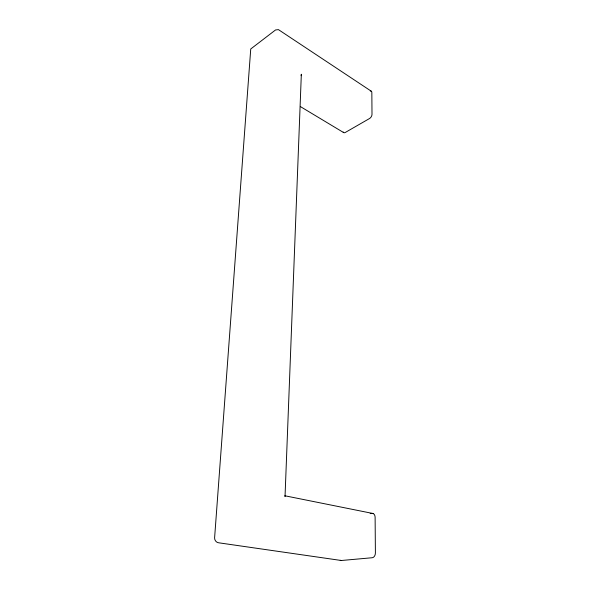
<?xml version="1.0" encoding="UTF-8"?>
<svg xmlns="http://www.w3.org/2000/svg" width="590" height="590" viewBox="0 0 590 590"><rect width="100%" height="100%" fill="white"/><g stroke="black" fill="none" stroke-linecap="round" stroke-linejoin="round"><path stroke-width="0.89" d="M301.151 75.682L301.335 74.244L285.036 496.463L284.815 495.762L373.153 513.529M370.173 513.61L371.951 513.366A4.396 3.105 -82.9 0 1 375.115 517.29L375.395 552.904A4.536 3.179 -85.4 0 1 372.224 557.734L341.367 560.5L218.942 542.83C216.382 542.704 214.48 540.3 214.605 537.807L250.743 48.97L275.537 29.965L278.436 29.625L371.103 91.089M300.34 106.547L343.682 132.603M370.306 90.993A3.407 1.932 -57.6 0 1 371.84 92.549L372.002 114.32A3.437 1.999 -58.2 0 1 369.532 118.524L345.342 132.44A3.326 1.903 -59.6 0 1 343.188 132.013M341.367 560.5A4.388 2.957 -84.4 0 1 340.231 560.271"/></g></svg>
